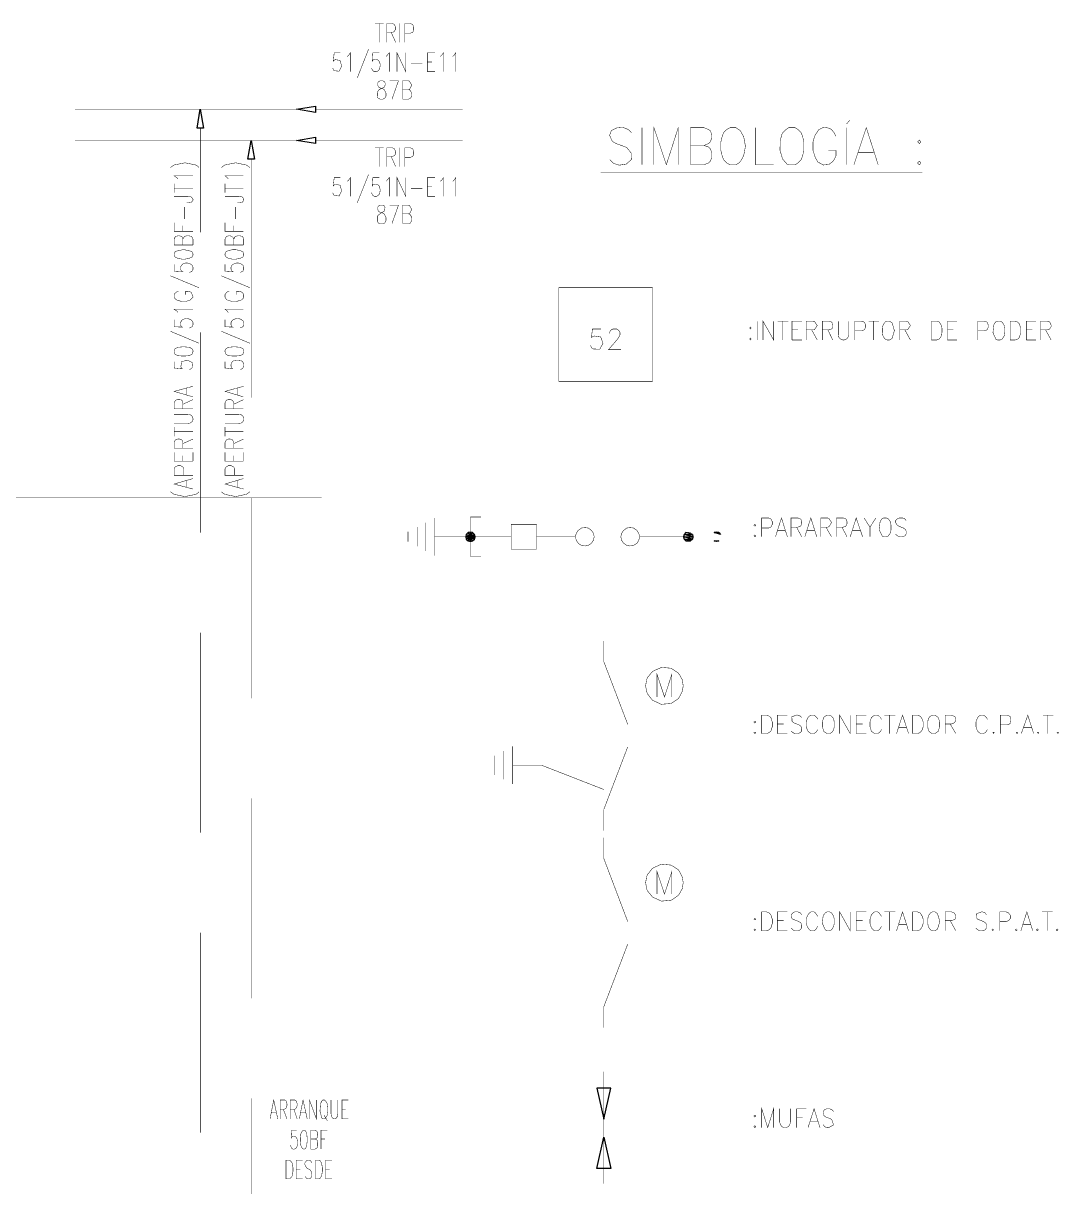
# Model space of a CAD drawing. Header units: millimetres. Extents: x -1355 to 3509, y -1443 to -567.
# Drawn here: x 3398.1 to 3499.8, y -891.5 to -777.2 of the extents above; entities that cross this region are included whole.
import ezdxf

# ---------------------------------------------------------------- set-up
doc = ezdxf.new("R2010")
doc.units = ezdxf.units.MM

msp = doc.modelspace()

# ---------------------------------------------------------------- linework, layer by layer
at = {"color": 0, "const_width": 0.045}
for points in [[(3432.66, -777.22), (3433.52, -777.22)], [(3433.07, -777.22), (3433.07, -779.07)], [(3433.83, -779.07), (3433.83, -777.22), (3434.38, -777.22), (3434.55, -777.31), (3434.69, -777.58), (3434.69, -777.76), (3434.55, -778.03), (3434.38, -778.08), (3433.83, -778.08)], [(3434.24, -778.08), (3434.69, -779.07)], [(3435.09, -777.22), (3435.09, -779.07)], [(3435.59, -779.07), (3435.59, -777.22), (3436.13, -777.22), (3436.35, -777.31), (3436.4, -777.4), (3436.45, -777.58), (3436.45, -777.85), (3436.4, -778.03), (3436.35, -778.08), (3436.13, -778.17), (3435.59, -778.17)], [(3429.24, -780.1), (3428.65, -780.1), (3428.56, -780.92), (3428.65, -780.83), (3428.76, -780.77), (3429.23, -780.85), (3429.38, -781.41), (3429.14, -781.91), (3428.66, -781.86), (3428.56, -781.77), (3428.52, -781.59)], [(3429.91, -780.46), (3430.05, -780.37), (3430.23, -780.1), (3430.23, -781.95)], [(3432.03, -779.74), (3430.91, -782.58)], [(3433.07, -780.1), (3432.44, -780.1), (3432.39, -780.92), (3432.44, -780.83), (3432.62, -780.73), (3432.8, -780.73), (3432.98, -780.83), (3433.11, -781), (3433.16, -781.23), (3433.16, -781.41), (3433.11, -781.68), (3432.98, -781.86), (3432.8, -781.95), (3432.62, -781.95), (3432.44, -781.86), (3432.3, -781.59)], [(3433.74, -780.46), (3433.83, -780.37), (3434.06, -780.1), (3434.06, -781.95)], [(3434.82, -781.95), (3434.82, -780.1), (3435.68, -781.95), (3435.68, -780.1)], [(3437.8, -781.95), (3437.8, -780.1), (3438.56, -780.1)], [(3439.06, -780.46), (3439.19, -780.37), (3439.38, -780.1), (3439.38, -781.95)], [(3440.28, -780.46), (3440.41, -780.37), (3440.59, -780.1), (3440.59, -781.95)], [(3436.18, -781.19), (3437.3, -781.19)], [(3437.8, -781), (3438.25, -781)], [(3437.8, -781.95), (3438.56, -781.95)], [(3434.33, -784.65), (3434.96, -782.85), (3434.1, -782.85)], [(3435.36, -784.65), (3435.36, -782.85), (3435.95, -782.85), (3436.05, -782.89), (3436.27, -783.28), (3436.05, -783.68), (3435.95, -783.71), (3435.36, -783.71)], [(3435.95, -783.71), (3436.13, -783.8), (3436.27, -784.07), (3436.27, -784.34), (3436.18, -784.52), (3436.13, -784.56), (3435.95, -784.65), (3435.36, -784.65)], [(3403.2, -785.64), (3424.96, -785.64)], [(3426.81, -785.64), (3441.27, -785.64)], [(3478.97, -787.09), (3479.29, -786.73)], [(3415.5, -787.49), (3415.5, -797.72)], [(3457.84, -787.94), (3457.53, -787.63), (3457.08, -787.45), (3456.91, -787.43), (3456.39, -787.48), (3455.87, -787.74), (3455.7, -788.2), (3455.92, -788.71), (3456.04, -788.84), (3456.35, -789.02), (3457.26, -789.34), (3457.43, -789.45), (3457.82, -789.96), (3457.83, -790.58), (3457.36, -791.02), (3456.7, -791.13), (3456.49, -791.1), (3456.04, -790.92), (3455.72, -790.6)], [(3458.88, -787.45), (3458.88, -791.1)], [(3460.05, -791.1), (3460.05, -787.45), (3461.27, -791.1), (3462.44, -787.45), (3462.44, -791.1)], [(3463.65, -791.1), (3463.65, -787.45), (3464.96, -787.45), (3465.41, -787.63), (3465.59, -787.76), (3465.73, -788.12), (3465.73, -788.48), (3465.59, -788.84), (3465.41, -789.02), (3464.96, -789.2), (3463.65, -789.2)], [(3470.05, -787.45), (3470.05, -791.1), (3471.81, -791.1)], [(3477.93, -788.3), (3477.75, -787.94), (3477.48, -787.63), (3477.33, -787.53), (3476.79, -787.39), (3476.26, -787.64), (3475.89, -788.18), (3475.71, -788.68), (3475.68, -788.84), (3475.68, -789.7), (3475.86, -790.24), (3475.89, -790.4), (3476.17, -790.83), (3476.68, -791.12), (3477.25, -791.06), (3477.66, -790.74), (3477.75, -790.6), (3477.93, -790.24), (3477.93, -789.7), (3477.17, -789.7)], [(3478.97, -787.45), (3478.97, -791.1)], [(3479.69, -791.1), (3480.91, -787.45), (3482.08, -791.1)], [(3403.2, -788.71), (3424.96, -788.71)], [(3426.81, -788.71), (3441.27, -788.71)], [(3432.66, -789.43), (3433.52, -789.43)], [(3433.07, -789.43), (3433.07, -791.27)], [(3433.83, -791.27), (3433.83, -789.43), (3434.38, -789.43), (3434.55, -789.52), (3434.69, -789.79), (3434.69, -789.97), (3434.6, -790.15), (3434.55, -790.2), (3434.38, -790.28), (3433.83, -790.28)], [(3435.09, -789.43), (3435.09, -791.27)], [(3435.59, -791.27), (3435.59, -789.43), (3436.13, -789.43), (3436.35, -789.52), (3436.4, -789.61), (3436.45, -789.79), (3436.45, -790.06), (3436.4, -790.2), (3436.35, -790.28), (3436.13, -790.37), (3435.59, -790.37)], [(3464.96, -789.2), (3465.41, -789.34), (3465.59, -789.52), (3465.73, -789.88), (3465.73, -790.42), (3465.59, -790.74), (3465.41, -790.92), (3464.96, -791.1), (3463.65, -791.1)], [(3420.5, -790.56), (3420.5, -813.98)], [(3434.24, -790.28), (3434.69, -791.27)], [(3480.14, -789.88), (3481.63, -789.88)], [(3412.57, -791.37), (3412.75, -791.23), (3412.92, -791.12), (3413.99, -790.9), (3415.06, -791.12), (3415.23, -791.23), (3415.37, -791.37)], [(3417.57, -791.37), (3417.75, -791.23), (3417.91, -791.12), (3418.97, -790.9), (3420.02, -791.12), (3420.18, -791.23), (3420.37, -791.37)], [(3413.29, -792.49), (3413.2, -792.36), (3412.93, -792.18), (3414.78, -792.18)], [(3412.93, -793.84), (3412.93, -792.94)], [(3418.25, -792.49), (3418.16, -792.36), (3417.93, -792.18), (3419.73, -792.18)], [(3417.93, -793.84), (3417.93, -792.94)], [(3429.24, -792.36), (3428.65, -792.36), (3428.56, -793.17), (3428.65, -793.08), (3428.76, -793.02), (3429.23, -793.1), (3429.38, -793.66), (3429.14, -794.16), (3428.66, -794.11), (3428.56, -794.02), (3428.52, -793.84)], [(3429.91, -792.72), (3430.05, -792.63), (3430.23, -792.36), (3430.23, -794.2)], [(3432.03, -792.04), (3430.91, -794.84)], [(3433.07, -792.36), (3432.44, -792.36), (3432.39, -793.17), (3432.44, -793.08), (3432.62, -792.99), (3432.8, -792.99), (3432.98, -793.08), (3433.11, -793.26), (3433.16, -793.53), (3433.16, -793.66), (3433.11, -793.93), (3432.98, -794.11), (3432.8, -794.2), (3432.62, -794.2), (3432.44, -794.11), (3432.3, -793.84)], [(3433.74, -792.72), (3433.83, -792.63), (3434.06, -792.36), (3434.06, -794.2)], [(3434.82, -794.2), (3434.82, -792.36), (3435.68, -794.2), (3435.68, -792.36)], [(3437.8, -794.2), (3437.8, -792.36), (3438.56, -792.36)], [(3439.06, -792.72), (3439.19, -792.63), (3439.38, -792.36), (3439.38, -794.2)], [(3440.28, -792.72), (3440.41, -792.63), (3440.59, -792.36), (3440.59, -794.2)], [(3454.82, -791.86), (3486.4, -791.86)], [(3412.93, -793.39), (3414.78, -793.39)], [(3417.93, -793.39), (3419.73, -793.39)], [(3436.18, -793.44), (3437.3, -793.44)], [(3437.8, -793.26), (3438.25, -793.26)], [(3412.93, -794.2), (3414.33, -794.2), (3414.6, -794.25), (3414.69, -794.34), (3414.78, -794.47), (3414.78, -794.56), (3414.69, -794.7), (3414.6, -794.79), (3414.33, -794.84), (3414.15, -794.84)], [(3413.97, -796.41), (3413.97, -795.24)], [(3417.93, -794.2), (3419.33, -794.2), (3419.6, -794.25), (3419.69, -794.34), (3419.73, -794.47), (3419.73, -794.56), (3419.69, -794.7), (3419.6, -794.79), (3419.33, -794.84), (3419.15, -794.84)], [(3418.97, -796.41), (3418.97, -795.24)], [(3434.33, -796.86), (3434.96, -795.06), (3434.1, -795.06)], [(3435.36, -796.86), (3435.36, -795.06), (3435.95, -795.06), (3436.05, -795.1), (3436.27, -795.49), (3436.05, -795.88), (3435.95, -795.91), (3435.36, -795.91)], [(3437.8, -794.2), (3438.56, -794.2)], [(3435.95, -795.91), (3436.13, -796), (3436.27, -796.28), (3436.27, -796.55), (3436.13, -796.82), (3435.95, -796.86), (3435.36, -796.86)], [(3414.78, -797.63), (3412.93, -797.63), (3412.93, -796.77)], [(3413.79, -797.63), (3413.79, -797.09)], [(3419.73, -797.63), (3417.93, -797.63), (3417.93, -796.77)], [(3418.79, -797.63), (3418.79, -797.09)], [(3414.78, -798.98), (3412.93, -798.98), (3412.93, -798.39), (3413.02, -798.21), (3413.11, -798.12), (3413.29, -798.08), (3413.47, -798.08), (3413.65, -798.12), (3413.74, -798.21), (3413.79, -798.39), (3413.79, -798.98)], [(3413.79, -798.39), (3413.88, -798.21), (3413.97, -798.12), (3414.15, -798.08), (3414.42, -798.08), (3414.6, -798.12), (3414.69, -798.21), (3414.78, -798.39), (3414.78, -798.98)], [(3419.73, -798.98), (3417.93, -798.98), (3417.93, -798.39), (3418.02, -798.21), (3418.11, -798.12), (3418.25, -798.08), (3418.43, -798.08), (3418.61, -798.12), (3418.7, -798.21), (3418.79, -798.39), (3418.79, -798.98)], [(3418.79, -798.39), (3418.88, -798.21), (3418.97, -798.12), (3419.15, -798.08), (3419.42, -798.08), (3419.6, -798.12), (3419.69, -798.21), (3419.73, -798.39), (3419.73, -798.98)], [(3412.93, -800.87), (3412.93, -801.54), (3413.74, -801.59), (3413.65, -801.54), (3413.56, -801.37), (3413.56, -801.14), (3413.65, -800.96), (3413.79, -800.83), (3414.06, -800.74), (3414.24, -800.74), (3414.51, -800.83), (3414.69, -800.96), (3414.78, -801.14), (3414.78, -801.37), (3414.69, -801.54), (3414.42, -801.68)], [(3417.93, -800.87), (3417.93, -801.54), (3418.7, -801.59), (3418.61, -801.54), (3418.52, -801.37), (3418.52, -801.14), (3418.61, -800.96), (3418.79, -800.83), (3419.06, -800.74), (3419.24, -800.74), (3419.51, -800.83), (3419.69, -800.96), (3419.73, -801.14), (3419.73, -801.37), (3419.69, -801.54), (3419.42, -801.68)], [(3412.57, -802), (3415.37, -803.17)], [(3417.57, -802), (3420.37, -803.17)], [(3413.38, -803.53), (3413.2, -803.57), (3413.02, -803.71), (3412.93, -803.84), (3412.93, -804.11), (3413.02, -804.25), (3413.2, -804.38), (3413.38, -804.43), (3413.65, -804.52), (3414.06, -804.52), (3414.33, -804.43), (3414.45, -804.42), (3414.79, -804.08), (3414.61, -803.63), (3414.51, -803.57), (3414.33, -803.53), (3414.06, -803.53), (3414.06, -803.84)], [(3418.34, -803.53), (3418.16, -803.57), (3418.02, -803.71), (3417.93, -803.84), (3417.93, -804.11), (3418.02, -804.25), (3418.16, -804.38), (3418.34, -804.43), (3418.61, -804.52), (3419.06, -804.52), (3419.33, -804.43), (3419.51, -804.38), (3419.69, -804.25), (3419.73, -804.11), (3419.73, -803.84), (3419.69, -803.71), (3419.51, -803.57), (3419.33, -803.53), (3419.06, -803.53), (3419.06, -803.84)], [(3413.29, -805.6), (3413.2, -805.47), (3412.93, -805.28), (3414.78, -805.28)], [(3418.25, -805.6), (3418.16, -805.47), (3417.93, -805.28), (3419.73, -805.28)], [(3412.93, -806.32), (3412.93, -807), (3413.74, -807.04), (3413.65, -807), (3413.56, -806.82), (3413.56, -806.59), (3413.65, -806.41), (3413.79, -806.28), (3414.06, -806.19), (3414.24, -806.19), (3414.51, -806.28), (3414.69, -806.41), (3414.78, -806.59), (3414.78, -806.82), (3414.69, -807), (3414.6, -807.04), (3414.42, -807.13)], [(3417.93, -806.32), (3417.93, -807), (3418.7, -807.04), (3418.61, -807), (3418.52, -806.82), (3418.52, -806.59), (3418.61, -806.41), (3418.79, -806.28), (3419.06, -806.19), (3419.24, -806.19), (3419.51, -806.28), (3419.69, -806.41), (3419.74, -806.59), (3419.74, -806.82), (3419.69, -807), (3419.6, -807.04), (3419.42, -807.13)], [(3470.19, -806.46), (3470.19, -808.3)], [(3470.77, -808.3), (3470.77, -806.46), (3471.81, -808.3), (3471.81, -806.46)], [(3472.22, -806.46), (3473.25, -806.46)], [(3472.71, -806.46), (3472.71, -808.3)], [(3473.61, -808.3), (3473.61, -806.46), (3474.6, -806.46)], [(3475.01, -808.3), (3475.01, -806.46), (3475.69, -806.46), (3475.81, -806.48), (3476.1, -806.88), (3475.81, -807.29), (3475.69, -807.31), (3475.01, -807.31)], [(3476.59, -808.3), (3476.59, -806.46), (3477.26, -806.46), (3477.49, -806.54), (3477.58, -806.64), (3477.62, -806.82), (3477.62, -807), (3477.58, -807.13), (3477.49, -807.22), (3477.26, -807.31), (3476.59, -807.31)], [(3478.16, -806.46), (3478.16, -807.76), (3478.21, -808.03), (3478.39, -808.21), (3478.61, -808.3), (3478.75, -808.3), (3478.97, -808.21), (3479.11, -808.03), (3479.2, -807.76), (3479.2, -806.46)], [(3479.78, -808.3), (3479.78, -806.46), (3480.46, -806.46), (3480.69, -806.54), (3480.77, -806.64), (3480.82, -806.82), (3480.82, -807.04), (3480.77, -807.22), (3480.69, -807.31), (3480.46, -807.4), (3479.78, -807.4)], [(3481.14, -806.46), (3482.17, -806.46)], [(3481.63, -806.46), (3481.63, -808.3)], [(3484.2, -808.3), (3484.2, -806.46), (3484.87, -806.46), (3484.99, -806.5), (3485.24, -806.88), (3484.99, -807.27), (3484.87, -807.31), (3484.2, -807.31)], [(3488.88, -808.3), (3488.88, -806.46), (3489.83, -806.46)], [(3491.86, -808.3), (3491.86, -806.46), (3492.53, -806.46), (3492.76, -806.54), (3492.89, -806.82), (3492.89, -807.04), (3492.76, -807.31), (3492.53, -807.4), (3491.86, -807.4)], [(3496.63, -808.3), (3496.63, -806.46), (3497.58, -806.46)], [(3498.03, -808.3), (3498.03, -806.46), (3498.7, -806.46), (3498.93, -806.54), (3499.06, -806.82), (3499.06, -807), (3498.97, -807.13), (3498.93, -807.22), (3498.7, -807.31), (3498.03, -807.31)], [(3412.57, -807.45), (3415.37, -808.62)], [(3415.5, -807.54), (3415.5, -827.22)], [(3417.57, -807.45), (3420.37, -808.62)], [(3454.87, -807.22), (3454.01, -807.22), (3453.92, -808.08), (3454.01, -807.99), (3454.18, -807.91), (3454.83, -808.01), (3455.05, -808.64), (3454.73, -809.21), (3454.07, -809.18), (3453.92, -809.07), (3453.83, -808.84)], [(3455.68, -807.67), (3455.68, -807.58), (3455.77, -807.4), (3455.86, -807.31), (3456.04, -807.22), (3456.4, -807.22), (3456.54, -807.31), (3456.63, -807.4), (3456.72, -807.58), (3456.72, -807.81), (3456.63, -807.99), (3456.45, -808.26), (3455.59, -809.25), (3456.81, -809.25)], [(3473.61, -807.31), (3474.2, -807.31)], [(3475.55, -807.31), (3476.09, -808.3)], [(3477.13, -807.31), (3477.62, -808.3)], [(3484.7, -807.31), (3485.24, -808.3)], [(3488.88, -807.31), (3489.47, -807.31)], [(3496.63, -807.31), (3497.22, -807.31)], [(3498.52, -807.31), (3499.06, -808.3)], [(3473.61, -808.3), (3474.6, -808.3)], [(3488.88, -808.3), (3489.83, -808.3)], [(3496.63, -808.3), (3497.58, -808.3)], [(3412.93, -810.42), (3412.93, -811.05), (3413.74, -811.14), (3413.65, -811.05), (3413.59, -810.93), (3413.67, -810.43), (3414.23, -810.28), (3414.74, -810.53), (3414.69, -811.04), (3414.6, -811.14), (3414.42, -811.19)], [(3417.93, -810.42), (3417.93, -811.05), (3418.7, -811.14), (3418.61, -811.05), (3418.52, -810.87), (3418.52, -810.69), (3418.61, -810.47), (3418.79, -810.33), (3419.06, -810.28), (3419.24, -810.28), (3419.51, -810.33), (3419.69, -810.47), (3419.74, -810.69), (3419.74, -810.87), (3419.69, -811.05), (3419.6, -811.14), (3419.42, -811.19)], [(3414.78, -813.89), (3412.93, -813.35), (3414.78, -812.85)], [(3414.15, -813.71), (3414.15, -813.03)], [(3419.74, -813.89), (3417.93, -813.35), (3419.74, -812.85)], [(3419.15, -813.71), (3419.15, -813.03)], [(3414.78, -815.06), (3412.93, -815.06), (3412.93, -814.47), (3413.02, -814.29), (3413.11, -814.2), (3413.29, -814.16), (3413.47, -814.16), (3413.65, -814.2), (3413.74, -814.29), (3413.79, -814.47), (3413.79, -815.06)], [(3413.79, -814.61), (3414.78, -814.16)], [(3419.74, -815.06), (3417.93, -815.06), (3417.93, -814.47), (3418.02, -814.29), (3418.11, -814.2), (3418.25, -814.16), (3418.43, -814.16), (3418.61, -814.2), (3418.7, -814.29), (3418.79, -814.47), (3418.79, -815.06)], [(3418.79, -814.61), (3419.74, -814.16)], [(3412.93, -816.5), (3414.24, -816.5), (3414.51, -816.46), (3414.69, -816.32), (3414.78, -816.14), (3414.78, -816.01), (3414.69, -815.78), (3414.51, -815.64), (3414.24, -815.6), (3412.93, -815.6)], [(3417.93, -816.5), (3419.24, -816.5), (3419.51, -816.46), (3419.69, -816.32), (3419.74, -816.14), (3419.74, -816.01), (3419.69, -815.78), (3419.51, -815.64), (3419.24, -815.6), (3417.93, -815.6)], [(3412.93, -817.76), (3412.93, -816.86)], [(3417.93, -817.76), (3417.93, -816.86)], [(3412.93, -817.31), (3414.78, -817.31)], [(3414.78, -818.93), (3412.93, -818.93), (3412.93, -818.35), (3413.02, -818.17), (3413.11, -818.08), (3413.29, -818.03), (3413.47, -818.03), (3413.65, -818.08), (3413.74, -818.17), (3413.79, -818.35), (3413.79, -818.93)], [(3413.79, -818.48), (3414.78, -818.03)], [(3417.93, -817.31), (3419.74, -817.31)], [(3419.74, -818.93), (3417.93, -818.93), (3417.93, -818.35), (3418.02, -818.17), (3418.11, -818.08), (3418.25, -818.03), (3418.43, -818.03), (3418.61, -818.08), (3418.7, -818.17), (3418.79, -818.35), (3418.79, -818.93)], [(3418.79, -818.48), (3419.74, -818.03)], [(3414.78, -820.2), (3412.93, -820.2), (3412.93, -819.34)], [(3413.79, -820.2), (3413.79, -819.65)], [(3414.78, -820.2), (3414.78, -819.34)], [(3419.74, -820.2), (3417.93, -820.2), (3417.93, -819.34)], [(3418.79, -820.2), (3418.79, -819.65)], [(3419.74, -820.2), (3419.74, -819.34)], [(3414.78, -821.59), (3412.93, -821.59), (3412.93, -820.96), (3413.02, -820.78), (3413.29, -820.64), (3413.56, -820.64), (3413.74, -820.74), (3413.79, -820.78), (3413.88, -820.96), (3413.88, -821.59)], [(3419.74, -821.59), (3417.93, -821.59), (3417.93, -820.96), (3418.02, -820.78), (3418.11, -820.74), (3418.25, -820.64), (3418.52, -820.64), (3418.7, -820.74), (3418.79, -820.78), (3418.88, -820.96), (3418.88, -821.59)], [(3414.78, -822.94), (3412.93, -822.45), (3414.78, -821.91)], [(3414.15, -822.76), (3414.15, -822.09)], [(3419.74, -822.94), (3417.93, -822.45), (3419.74, -821.91)], [(3419.15, -822.76), (3419.15, -822.09)], [(3427.43, -823.8), (2747.07, -823.8)], [(3412.57, -823.21), (3412.75, -823.35), (3412.92, -823.46), (3413.99, -823.68), (3415.06, -823.46), (3415.23, -823.35), (3415.37, -823.21)], [(3417.57, -823.21), (3417.75, -823.35), (3417.91, -823.46), (3418.97, -823.68), (3420.02, -823.46), (3420.18, -823.35), (3420.37, -823.21)], [(3420.5, -823.8), (3420.5, -843.48)], [(3438.51, -825.78), (3438.51, -829.47)], [(3442.03, -825.69), (3443.06, -825.69)], [(3442.03, -829.56), (3442.03, -825.69)], [(3470.64, -827.63), (3470.64, -825.78), (3471.32, -825.78), (3471.54, -825.87), (3471.68, -826.14), (3471.68, -826.41), (3471.54, -826.68), (3471.32, -826.77), (3470.64, -826.77)], [(3471.99, -827.63), (3472.58, -825.78), (3473.16, -827.63)], [(3473.52, -827.63), (3473.52, -825.78), (3474.2, -825.78), (3474.43, -825.87), (3474.51, -825.96), (3474.56, -826.14), (3474.56, -826.32), (3474.51, -826.5), (3474.43, -826.59), (3474.2, -826.68), (3473.52, -826.68)], [(3474.87, -827.63), (3475.46, -825.78), (3476.05, -827.63)], [(3476.45, -827.63), (3476.45, -825.78), (3477.13, -825.78), (3477.24, -825.82), (3477.5, -826.23), (3477.24, -826.64), (3477.13, -826.68), (3476.45, -826.68)], [(3477.98, -827.63), (3477.98, -825.78), (3478.66, -825.78), (3478.88, -825.87), (3478.97, -825.96), (3479.02, -826.14), (3479.02, -826.32), (3478.97, -826.5), (3478.88, -826.59), (3478.66, -826.68), (3477.98, -826.68)], [(3479.33, -827.63), (3479.92, -825.78), (3480.55, -827.63)], [(3480.69, -825.78), (3481.27, -826.68), (3481.27, -827.63)], [(3481.86, -825.78), (3481.27, -826.68)], [(3484.83, -826.05), (3484.7, -825.87), (3484.47, -825.78), (3484.15, -825.78), (3483.97, -825.87), (3483.79, -826.05), (3483.79, -826.23), (3483.88, -826.41), (3483.97, -826.5), (3484.11, -826.59), (3484.56, -826.77), (3484.7, -826.86), (3484.78, -826.95), (3484.83, -827.09), (3484.83, -827.36), (3484.7, -827.54), (3484.47, -827.63), (3484.15, -827.63), (3483.97, -827.54), (3483.79, -827.36)], [(3435.9, -827.13), (3435.9, -828.12)], [(3436.8, -826.68), (3436.8, -828.57)], [(3437.66, -826.23), (3437.66, -829.02)], [(3472.17, -827), (3472.94, -827)], [(3474.07, -826.68), (3474.56, -827.63)], [(3475.1, -827), (3475.82, -827)], [(3476.95, -826.68), (3477.49, -827.63)], [(3478.52, -826.68), (3479.02, -827.63)], [(3479.56, -827), (3480.33, -827)], [(3446.04, -827.63), (3438.51, -827.63)], [(3452.34, -827.63), (3448.51, -827.63)], [(3463.42, -827.63), (3458.65, -827.63)], [(3442.03, -829.56), (3443.06, -829.56)], [(3415.5, -837.04), (3415.5, -856.68)], [(3455.14, -839.92), (3455.14, -837.85)], [(3455.14, -839.92), (3457.48, -846.05)], [(3460.36, -843.35), (3460.36, -841.14), (3461.09, -843.35), (3461.81, -841.14), (3461.81, -843.35)], [(3472.17, -846.95), (3472.17, -845.15), (3473.16, -845.15)], [(3474.56, -845.38), (3474.43, -845.24), (3474.2, -845.15), (3474.09, -845.13), (3473.6, -845.3), (3473.62, -845.75), (3473.7, -845.82), (3473.84, -845.92), (3474.29, -846.1), (3474.43, -846.18), (3474.51, -846.28), (3474.56, -846.45), (3474.56, -846.73), (3474.43, -846.86), (3474.2, -846.95), (3473.88, -846.95), (3473.7, -846.86), (3473.52, -846.73)], [(3476.13, -845.55), (3476.05, -845.38), (3475.91, -845.24), (3475.77, -845.15), (3475.46, -845.15), (3475.33, -845.24), (3475.19, -845.38), (3475.1, -845.55), (3475.01, -845.82), (3475.01, -846.28), (3475.1, -846.55), (3475.19, -846.73), (3475.33, -846.86), (3475.46, -846.95), (3475.77, -846.95), (3475.91, -846.86), (3476.05, -846.73), (3476.13, -846.55)], [(3478.3, -846.95), (3478.3, -845.15), (3479.33, -846.95), (3479.33, -845.15)], [(3479.92, -846.95), (3479.92, -845.15), (3480.91, -845.15)], [(3482.4, -845.55), (3482.31, -845.38), (3482.17, -845.24), (3482.04, -845.15), (3481.72, -845.15), (3481.59, -845.24), (3481.41, -845.38), (3481.36, -845.55), (3481.27, -845.82), (3481.27, -846.28), (3481.36, -846.55), (3481.41, -846.73), (3481.59, -846.86), (3481.72, -846.95), (3482.04, -846.95), (3482.17, -846.86), (3482.31, -846.73), (3482.4, -846.55)], [(3482.67, -845.15), (3483.75, -845.15)], [(3483.21, -845.15), (3483.21, -846.95)], [(3483.88, -846.95), (3484.47, -845.15), (3485.06, -846.95)], [(3488.66, -846.95), (3488.66, -845.15), (3489.29, -845.15), (3489.51, -845.24), (3489.61, -845.28), (3489.7, -845.46), (3489.7, -845.64), (3489.61, -845.82), (3489.51, -845.92), (3489.29, -846.01), (3488.66, -846.01)], [(3492.8, -845.55), (3492.71, -845.38), (3492.58, -845.24), (3492.44, -845.15), (3492.13, -845.15), (3491.99, -845.24), (3491.86, -845.38), (3491.77, -845.55), (3491.68, -845.82), (3491.68, -846.28), (3491.77, -846.55), (3491.86, -846.73), (3491.99, -846.86), (3492.13, -846.95), (3492.44, -846.95), (3492.58, -846.86), (3492.71, -846.73), (3492.8, -846.55)], [(3494.07, -846.95), (3494.07, -845.15), (3494.74, -845.15), (3494.97, -845.24), (3495.06, -845.28), (3495.1, -845.46), (3495.1, -845.74), (3495.06, -845.92), (3494.97, -846.01), (3494.74, -846.09), (3494.07, -846.09)], [(3496.14, -846.95), (3496.77, -845.15), (3497.35, -846.95)], [(3498.25, -845.15), (3499.29, -845.15)], [(3498.75, -845.15), (3498.75, -846.95)], [(3472.17, -846.01), (3472.8, -846.01)], [(3479.92, -846.01), (3480.55, -846.01)], [(3484.11, -846.37), (3484.83, -846.37)], [(3489.15, -846.01), (3489.7, -846.95)], [(3496.36, -846.37), (3497.13, -846.37)], [(3472.17, -846.95), (3473.16, -846.95)], [(3479.92, -846.95), (3480.91, -846.95)], [(3445.32, -851.46), (3445.32, -848.66)], [(3446.18, -851.91), (3446.18, -848.21)], [(3455.14, -854.38), (3457.48, -848.26)], [(3444.42, -851.01), (3444.42, -849.11)], [(3449.01, -850.06), (3446.18, -850.06)], [(3449.01, -850.06), (3455.14, -852.45)], [(3420.5, -853.3), (3420.5, -872.94)], [(3455.14, -854.38), (3455.14, -856.5)], [(3455.14, -859.25), (3455.14, -857.18)], [(3455.14, -859.25), (3457.48, -865.42)], [(3460.36, -862.72), (3460.36, -860.51), (3461.09, -862.72), (3461.81, -860.51), (3461.81, -862.72)], [(3472.17, -866.32), (3472.17, -864.47), (3473.16, -864.47)], [(3474.56, -864.75), (3474.43, -864.56), (3474.2, -864.47), (3473.88, -864.47), (3473.7, -864.56), (3473.53, -864.75), (3473.53, -864.92), (3473.61, -865.1), (3473.7, -865.19), (3473.84, -865.24), (3474.29, -865.42), (3474.43, -865.51), (3474.51, -865.6), (3474.56, -865.78), (3474.56, -866.05), (3474.43, -866.23), (3474.2, -866.32), (3473.88, -866.32), (3473.7, -866.23), (3473.53, -866.05)], [(3476.13, -864.92), (3476.05, -864.75), (3475.91, -864.56), (3475.78, -864.47), (3475.46, -864.47), (3475.33, -864.56), (3475.19, -864.75), (3475.1, -864.92), (3475.01, -865.19), (3475.01, -865.6), (3475.1, -865.87), (3475.19, -866.05), (3475.33, -866.23), (3475.46, -866.32), (3475.78, -866.32), (3475.91, -866.23), (3476.05, -866.05), (3476.13, -865.87)], [(3478.3, -866.32), (3478.3, -864.47), (3479.33, -866.32), (3479.33, -864.47)], [(3479.92, -866.32), (3479.92, -864.47), (3480.91, -864.47)], [(3482.4, -864.92), (3482.31, -864.75), (3482.17, -864.56), (3482.04, -864.47), (3481.72, -864.47), (3481.59, -864.56), (3481.41, -864.75), (3481.36, -864.92), (3481.27, -865.19), (3481.27, -865.6), (3481.36, -865.87), (3481.41, -866.05), (3481.59, -866.23), (3481.72, -866.32), (3482.04, -866.32), (3482.17, -866.23), (3482.31, -866.05), (3482.4, -865.87)], [(3482.67, -864.47), (3483.75, -864.47)], [(3483.21, -864.47), (3483.21, -866.32)], [(3483.88, -866.32), (3484.47, -864.47), (3485.06, -866.32)], [(3488.66, -866.32), (3488.66, -864.47), (3489.29, -864.47), (3489.51, -864.56), (3489.61, -864.65), (3489.7, -864.83), (3489.7, -865.02), (3489.61, -865.19), (3489.51, -865.24), (3489.29, -865.33), (3488.66, -865.33)], [(3492.71, -864.75), (3492.58, -864.56), (3492.35, -864.47), (3492.24, -864.46), (3491.75, -864.65), (3491.77, -865.12), (3491.86, -865.19), (3491.99, -865.24), (3492.44, -865.42), (3492.58, -865.51), (3492.67, -865.6), (3492.71, -865.78), (3492.71, -866.05), (3492.58, -866.23), (3492.35, -866.32), (3492.08, -866.32), (3491.86, -866.23), (3491.68, -866.05)], [(3494.02, -866.32), (3494.02, -864.47), (3494.65, -864.47), (3494.87, -864.56), (3494.97, -864.65), (3495.06, -864.83), (3495.06, -865.1), (3494.97, -865.24), (3494.87, -865.33), (3494.65, -865.42), (3494.02, -865.42)], [(3496.09, -866.32), (3496.68, -864.47), (3497.26, -866.32)], [(3498.16, -864.47), (3499.2, -864.47)], [(3498.7, -864.47), (3498.7, -866.32)], [(3472.17, -865.33), (3472.8, -865.33)], [(3479.92, -865.33), (3480.55, -865.33)], [(3484.11, -865.69), (3484.83, -865.69)], [(3489.15, -865.33), (3489.7, -866.32)], [(3496.32, -865.69), (3497.04, -865.69)], [(3415.5, -866.5), (3415.5, -886.14)], [(3472.17, -866.32), (3473.16, -866.32)], [(3479.92, -866.32), (3480.91, -866.32)], [(3455.14, -873.75), (3457.48, -867.63)], [(3455.14, -873.75), (3455.14, -875.83)], [(3455.14, -880.15), (3455.14, -891.14)], [(3420.5, -882.76), (3420.5, -906.19)], [(3422.35, -884.79), (3422.71, -882.94), (3423.11, -884.79)], [(3423.34, -884.79), (3423.34, -882.94), (3423.79, -882.94), (3423.92, -883.03), (3423.97, -883.12), (3424.01, -883.3), (3424.01, -883.48), (3423.97, -883.66), (3423.92, -883.75), (3423.79, -883.84), (3423.34, -883.84)], [(3424.33, -884.79), (3424.33, -882.94), (3424.78, -882.94), (3424.91, -883.03), (3424.96, -883.12), (3425.01, -883.3), (3425.01, -883.48), (3424.96, -883.66), (3424.91, -883.75), (3424.78, -883.84), (3424.33, -883.84)], [(3425.23, -884.79), (3425.59, -882.94), (3426, -884.79)], [(3426.22, -884.79), (3426.22, -882.94), (3426.9, -884.79), (3426.9, -882.94)], [(3428.34, -882.94), (3428.34, -884.29), (3428.38, -884.52), (3428.47, -884.7), (3428.65, -884.79), (3428.74, -884.79), (3428.88, -884.7), (3428.97, -884.52), (3429.01, -884.29), (3429.01, -882.94)], [(3429.42, -884.79), (3429.42, -882.94), (3430.05, -882.94)], [(3422.48, -884.2), (3422.93, -884.2)], [(3423.65, -883.84), (3424.01, -884.79)], [(3424.69, -883.84), (3425.01, -884.79)], [(3425.37, -884.2), (3425.86, -884.2)], [(3429.42, -883.84), (3429.78, -883.84)], [(3470.64, -885.65), (3470.64, -883.8), (3471.23, -885.65), (3471.81, -883.8), (3471.81, -885.65)], [(3472.4, -883.8), (3472.4, -885.1), (3472.49, -885.37), (3472.62, -885.56), (3472.85, -885.65), (3473.03, -885.65), (3473.25, -885.56), (3473.39, -885.37), (3473.48, -885.1), (3473.48, -883.8)], [(3474.07, -885.65), (3474.07, -883.8), (3475.01, -883.8)], [(3475.19, -885.65), (3475.78, -883.8), (3476.36, -885.65)], [(3477.71, -884.07), (3477.53, -883.89), (3477.31, -883.8), (3477.04, -883.8), (3476.81, -883.89), (3476.68, -884.07), (3476.68, -884.25), (3476.72, -884.43), (3476.81, -884.52), (3476.95, -884.61), (3477.4, -884.79), (3477.52, -884.86), (3477.7, -885.39), (3477.19, -885.66), (3477.04, -885.65), (3476.81, -885.56), (3476.68, -885.37)], [(3427.66, -884.43), (3427.98, -884.97)], [(3429.42, -884.79), (3430.05, -884.79)], [(3474.07, -884.7), (3474.65, -884.7)], [(3475.42, -885.06), (3476.13, -885.06)], [(3424.96, -885.91), (3424.46, -885.91), (3424.42, -886.68), (3424.46, -886.59), (3424.6, -886.5), (3424.74, -886.5), (3424.91, -886.59), (3425.01, -886.77), (3425.05, -887.04), (3425.05, -887.22), (3425.01, -887.49), (3424.91, -887.67), (3424.74, -887.76), (3424.6, -887.76), (3424.46, -887.67), (3424.42, -887.58), (3424.37, -887.4)], [(3426.35, -887.76), (3426.35, -885.91), (3426.76, -885.91), (3426.94, -886), (3426.99, -886.09), (3427.03, -886.27), (3427.03, -886.41), (3426.99, -886.59), (3426.94, -886.68), (3426.76, -886.77), (3426.35, -886.77)], [(3427.35, -887.76), (3427.35, -885.91), (3427.98, -885.91)], [(3426.76, -886.77), (3426.94, -886.86), (3426.99, -886.95), (3427.03, -887.13), (3427.03, -887.4), (3426.99, -887.58), (3426.94, -887.67), (3426.76, -887.76), (3426.35, -887.76)], [(3427.35, -886.77), (3427.75, -886.77)], [(3424.91, -890.69), (3424.91, -888.84), (3425.55, -888.84)], [(3426.45, -889.11), (3426.35, -888.93), (3426.22, -888.84), (3426.04, -888.84), (3425.91, -888.93), (3425.77, -889.11), (3425.77, -889.29), (3425.91, -889.56), (3426, -889.65), (3426.27, -889.79), (3426.35, -889.88), (3426.4, -889.97), (3426.45, -890.15), (3426.45, -890.42), (3426.35, -890.6), (3426.22, -890.69), (3426.04, -890.69), (3425.91, -890.6), (3425.77, -890.42)], [(3427.8, -890.69), (3427.8, -888.84), (3428.43, -888.84)], [(3424.91, -889.74), (3425.32, -889.74)], [(3427.8, -889.74), (3428.2, -889.74)], [(3424.91, -890.69), (3425.55, -890.69)], [(3427.8, -890.69), (3428.43, -890.69)]]:
    msp.add_lwpolyline(points, dxfattribs=at)
for points in [[(3433.16, -782.85), (3432.98, -782.94), (3432.93, -783.08), (3432.93, -783.26), (3432.98, -783.44), (3433.11, -783.53), (3433.38, -783.62), (3433.56, -783.71), (3433.74, -784.07), (3433.74, -784.34), (3433.65, -784.52), (3433.61, -784.56), (3433.43, -784.65), (3433.16, -784.65), (3432.98, -784.56), (3432.93, -784.52), (3432.89, -784.34), (3432.89, -784.07), (3432.93, -783.89), (3433.07, -783.71), (3433.25, -783.62), (3433.47, -783.53), (3433.61, -783.44), (3433.65, -783.26), (3433.65, -783.08), (3433.61, -782.94), (3433.43, -782.85), (3433.16, -782.85)], [(3467.53, -787.45), (3467.21, -787.63), (3466.9, -787.94), (3466.76, -788.3), (3466.63, -788.84), (3466.63, -789.7), (3466.76, -790.24), (3466.9, -790.6), (3467.21, -790.92), (3467.53, -791.1), (3468.11, -791.1), (3468.38, -790.92), (3468.54, -790.79), (3468.87, -790.2), (3469.04, -789.27), (3468.87, -788.34), (3468.54, -787.76), (3468.38, -787.63), (3468.11, -787.45), (3467.53, -787.45)], [(3473.29, -787.45), (3473.02, -787.63), (3472.71, -787.94), (3472.61, -788.13), (3472.46, -788.74), (3472.43, -789.67), (3472.69, -790.53), (3473.11, -791.02), (3473.29, -791.1), (3473.92, -791.1), (3474.19, -790.92), (3474.51, -790.6), (3474.65, -790.24), (3474.78, -789.7), (3474.78, -788.84), (3474.65, -788.3), (3474.51, -787.94), (3474.19, -787.63), (3473.92, -787.45), (3473.29, -787.45)], [(3486.13, -788.66), (3485.95, -788.84), (3486.13, -789.02), (3486.27, -788.84), (3486.13, -788.66)], [(3486.13, -790.74), (3485.95, -790.92), (3486.13, -791.1), (3486.27, -790.92), (3486.13, -790.74)], [(3433.16, -795.06), (3432.98, -795.15), (3432.93, -795.28), (3432.93, -795.46), (3432.98, -795.64), (3433.11, -795.74), (3433.38, -795.83), (3433.56, -795.91), (3433.74, -796.28), (3433.74, -796.55), (3433.61, -796.82), (3433.43, -796.86), (3433.16, -796.86), (3432.98, -796.82), (3432.92, -796.66), (3432.92, -796.1), (3433.24, -795.84), (3433.59, -795.64), (3433.64, -795.26), (3433.61, -795.15), (3433.43, -795.06), (3433.16, -795.06)], [(3412.93, -799.97), (3413.02, -800.15), (3413.29, -800.28), (3413.74, -800.37), (3413.97, -800.37), (3414.42, -800.28), (3414.69, -800.15), (3414.78, -799.97), (3414.78, -799.84), (3414.69, -799.65), (3414.57, -799.58), (3413.86, -799.42), (3413.13, -799.58), (3413.02, -799.65), (3412.93, -799.84), (3412.93, -799.97)], [(3417.93, -799.97), (3418.02, -800.15), (3418.25, -800.28), (3418.7, -800.37), (3418.97, -800.37), (3419.42, -800.28), (3419.69, -800.15), (3419.73, -799.97), (3419.73, -799.84), (3419.69, -799.65), (3419.42, -799.52), (3418.97, -799.43), (3418.7, -799.43), (3418.25, -799.52), (3418.02, -799.65), (3417.93, -799.84), (3417.93, -799.97)], [(3450.72, -803.17), (3450.72, -812.36), (3459.91, -812.36), (3459.91, -803.17), (3450.72, -803.17)], [(3482.94, -806.46), (3482.76, -806.54), (3482.62, -806.73), (3482.53, -806.91), (3482.49, -807.13), (3482.49, -807.58), (3482.53, -807.85), (3482.62, -808.03), (3482.76, -808.21), (3482.94, -808.3), (3483.21, -808.3), (3483.34, -808.21), (3483.45, -808.13), (3483.67, -807.38), (3483.45, -806.63), (3483.34, -806.54), (3483.21, -806.46), (3482.94, -806.46)], [(3487.31, -808.3), (3487.31, -806.46), (3487.85, -806.46), (3488.07, -806.54), (3488.21, -806.73), (3488.3, -806.91), (3488.34, -807.13), (3488.34, -807.58), (3488.3, -807.85), (3488.21, -808.03), (3488.07, -808.21), (3487.85, -808.3), (3487.31, -808.3)], [(3493.79, -806.46), (3493.61, -806.54), (3493.48, -806.73), (3493.43, -806.85), (3493.35, -807.6), (3493.65, -808.24), (3493.79, -808.3), (3494.07, -808.3), (3494.24, -808.21), (3494.38, -808.03), (3494.47, -807.85), (3494.51, -807.58), (3494.51, -807.13), (3494.47, -806.91), (3494.38, -806.73), (3494.24, -806.54), (3494.07, -806.46), (3493.79, -806.46)], [(3495.05, -808.3), (3495.05, -806.46), (3495.55, -806.46), (3495.78, -806.54), (3495.96, -806.73), (3496, -806.91), (3496.09, -807.13), (3496.09, -807.58), (3496, -807.85), (3495.96, -808.03), (3495.78, -808.21), (3495.55, -808.3), (3495.05, -808.3)], [(3469.51, -807.04), (3469.47, -807.13), (3469.51, -807.22), (3469.6, -807.13), (3469.51, -807.04)], [(3469.51, -808.12), (3469.47, -808.21), (3469.51, -808.3), (3469.6, -808.21), (3469.51, -808.12)], [(3412.93, -809.47), (3413.02, -809.7), (3413.29, -809.84), (3413.74, -809.88), (3413.97, -809.88), (3414.42, -809.84), (3414.69, -809.7), (3414.78, -809.47), (3414.78, -809.34), (3414.69, -809.16), (3414.42, -809.02), (3413.97, -808.98), (3413.74, -808.98), (3413.29, -809.02), (3413.02, -809.16), (3412.93, -809.34), (3412.93, -809.47)], [(3417.93, -809.47), (3418.02, -809.7), (3418.25, -809.84), (3418.7, -809.88), (3418.97, -809.88), (3419.42, -809.84), (3419.69, -809.7), (3419.74, -809.47), (3419.74, -809.34), (3419.69, -809.16), (3419.42, -809.02), (3418.97, -808.98), (3418.7, -808.98), (3418.25, -809.02), (3418.02, -809.16), (3417.93, -809.34), (3417.93, -809.47)], [(3482.62, -825.78), (3482.44, -825.87), (3482.31, -826.05), (3482.26, -826.18), (3482.17, -826.93), (3482.48, -827.56), (3482.62, -827.63), (3482.89, -827.63), (3483.07, -827.54), (3483.21, -827.36), (3483.3, -827.18), (3483.34, -826.95), (3483.34, -826.5), (3483.3, -826.23), (3483.21, -826.05), (3483.07, -825.87), (3482.89, -825.78), (3482.62, -825.78)], [(3446.04, -828.84), (3446.04, -826.41), (3448.51, -826.41), (3448.51, -828.84), (3446.04, -828.84)], [(3454.19, -827.63), (3454.1, -827.27), (3453.92, -827), (3453.6, -826.77), (3453.29, -826.73), (3452.93, -826.77), (3452.61, -827), (3452.43, -827.27), (3452.34, -827.63), (3452.43, -827.99), (3452.61, -828.26), (3452.93, -828.48), (3453.29, -828.53), (3453.6, -828.48), (3453.92, -828.26), (3454.1, -827.99), (3454.19, -827.63)], [(3458.65, -827.63), (3458.56, -827.27), (3458.38, -827), (3458.06, -826.77), (3457.7, -826.73), (3457.39, -826.77), (3457.07, -827), (3456.89, -827.27), (3456.8, -827.63), (3456.89, -827.99), (3457.07, -828.26), (3457.39, -828.48), (3457.7, -828.53), (3458.06, -828.48), (3458.38, -828.26), (3458.56, -827.99), (3458.65, -827.63)], [(3463.87, -827.63), (3463.83, -827.4), (3463.65, -827.22), (3463.42, -827.18), (3463.2, -827.22), (3463.02, -827.4), (3462.97, -827.63), (3463.02, -827.85), (3463.2, -828.03), (3463.42, -828.08), (3463.65, -828.03), (3463.83, -827.85), (3463.87, -827.63)], [(3469.97, -826.41), (3469.87, -826.5), (3469.97, -826.59), (3470.06, -826.5), (3469.97, -826.41)], [(3469.97, -827.45), (3469.87, -827.54), (3469.97, -827.63), (3470.06, -827.54), (3469.97, -827.45)], [(3462.93, -842.27), (3462.84, -841.68), (3462.57, -841.18), (3462.42, -840.99), (3461.75, -840.54), (3460.8, -840.45), (3459.93, -840.84), (3459.42, -841.45), (3459.33, -841.68), (3459.24, -842.27), (3459.33, -842.81), (3459.41, -843.04), (3459.9, -843.67), (3460.77, -844.08), (3461.74, -844), (3462.42, -843.55), (3462.57, -843.35), (3462.84, -842.81), (3462.93, -842.27)], [(3470.64, -846.95), (3470.64, -845.15), (3471.13, -845.15), (3471.36, -845.24), (3471.54, -845.38), (3471.59, -845.55), (3471.68, -845.82), (3471.68, -846.28), (3471.59, -846.55), (3471.54, -846.73), (3471.36, -846.86), (3471.13, -846.95), (3470.64, -846.95)], [(3477.04, -845.15), (3476.9, -845.24), (3476.72, -845.38), (3476.68, -845.55), (3476.59, -845.82), (3476.59, -846.28), (3476.68, -846.55), (3476.72, -846.73), (3476.9, -846.86), (3477.04, -846.95), (3477.31, -846.95), (3477.49, -846.86), (3477.62, -846.73), (3477.71, -846.55), (3477.76, -846.28), (3477.76, -845.82), (3477.71, -845.55), (3477.62, -845.38), (3477.49, -845.24), (3477.31, -845.15), (3477.04, -845.15)], [(3485.46, -846.95), (3485.46, -845.15), (3485.96, -845.15), (3486.18, -845.24), (3486.32, -845.38), (3486.41, -845.55), (3486.5, -845.82), (3486.5, -846.28), (3486.41, -846.55), (3486.32, -846.73), (3486.18, -846.86), (3485.96, -846.95), (3485.46, -846.95)], [(3487.4, -845.15), (3487.22, -845.24), (3487.08, -845.38), (3486.99, -845.55), (3486.95, -845.82), (3486.95, -846.28), (3486.99, -846.55), (3487.08, -846.73), (3487.22, -846.86), (3487.4, -846.95), (3487.67, -846.95), (3487.8, -846.86), (3487.98, -846.73), (3488.03, -846.55), (3488.12, -846.28), (3488.12, -845.82), (3488.03, -845.55), (3487.98, -845.38), (3487.8, -845.24), (3487.67, -845.15), (3487.4, -845.15)], [(3469.97, -845.74), (3469.87, -845.82), (3469.97, -845.92), (3470.06, -845.82), (3469.97, -845.74)], [(3469.97, -846.82), (3469.87, -846.86), (3469.97, -846.95), (3470.06, -846.86), (3469.97, -846.82)], [(3493.39, -846.82), (3493.34, -846.86), (3493.39, -846.95), (3493.48, -846.86), (3493.39, -846.82)], [(3495.73, -846.82), (3495.64, -846.86), (3495.73, -846.95), (3495.78, -846.86), (3495.73, -846.82)], [(3497.8, -846.82), (3497.71, -846.86), (3497.8, -846.95), (3497.85, -846.86), (3497.8, -846.82)], [(3499.74, -846.82), (3499.65, -846.86), (3499.74, -846.95), (3499.78, -846.86), (3499.74, -846.82)], [(3462.93, -861.59), (3462.84, -861.05), (3462.57, -860.51), (3462.42, -860.31), (3461.74, -859.87), (3460.77, -859.78), (3459.9, -860.19), (3459.41, -860.82), (3459.33, -861.05), (3459.24, -861.59), (3459.33, -862.18), (3459.42, -862.41), (3459.93, -863.02), (3460.8, -863.41), (3461.75, -863.32), (3462.42, -862.87), (3462.57, -862.67), (3462.84, -862.18), (3462.93, -861.59)], [(3470.64, -866.32), (3470.64, -864.47), (3471.13, -864.47), (3471.36, -864.56), (3471.54, -864.75), (3471.59, -864.92), (3471.68, -865.19), (3471.68, -865.6), (3471.59, -865.87), (3471.54, -866.05), (3471.36, -866.23), (3471.13, -866.32), (3470.64, -866.32)], [(3477.04, -864.47), (3476.9, -864.56), (3476.72, -864.75), (3476.67, -864.87), (3476.59, -865.61), (3476.9, -866.25), (3477.04, -866.32), (3477.31, -866.32), (3477.49, -866.23), (3477.62, -866.05), (3477.71, -865.87), (3477.76, -865.6), (3477.76, -865.19), (3477.71, -864.92), (3477.62, -864.75), (3477.49, -864.56), (3477.31, -864.47), (3477.04, -864.47)], [(3485.46, -866.32), (3485.46, -864.47), (3485.96, -864.47), (3486.18, -864.56), (3486.32, -864.75), (3486.41, -864.92), (3486.5, -865.19), (3486.5, -865.6), (3486.41, -865.87), (3486.32, -866.05), (3486.18, -866.23), (3485.96, -866.32), (3485.46, -866.32)], [(3487.4, -864.47), (3487.22, -864.56), (3487.08, -864.75), (3486.99, -864.92), (3486.95, -865.19), (3486.95, -865.6), (3486.99, -865.87), (3487.08, -866.05), (3487.22, -866.23), (3487.4, -866.32), (3487.67, -866.32), (3487.8, -866.23), (3487.91, -866.15), (3488.13, -865.4), (3487.91, -864.65), (3487.8, -864.56), (3487.67, -864.47), (3487.4, -864.47)], [(3469.97, -865.1), (3469.87, -865.19), (3469.97, -865.24), (3470.06, -865.19), (3469.97, -865.1)], [(3469.97, -866.14), (3469.87, -866.23), (3469.97, -866.32), (3470.06, -866.23), (3469.97, -866.14)], [(3493.34, -866.14), (3493.25, -866.23), (3493.34, -866.32), (3493.39, -866.23), (3493.34, -866.14)], [(3495.64, -866.14), (3495.55, -866.23), (3495.64, -866.32), (3495.73, -866.23), (3495.64, -866.14)], [(3497.71, -866.14), (3497.62, -866.23), (3497.71, -866.32), (3497.8, -866.23), (3497.71, -866.14)], [(3499.65, -866.14), (3499.56, -866.23), (3499.65, -866.32), (3499.74, -866.23), (3499.65, -866.14)], [(3455.14, -884.83), (3455.82, -881.77), (3454.46, -881.77), (3455.14, -884.83)], [(3427.53, -882.94), (3427.44, -883.03), (3427.35, -883.21), (3427.31, -883.31), (3427.25, -884.04), (3427.44, -884.72), (3427.53, -884.79), (3427.71, -884.79), (3427.8, -884.7), (3427.93, -884.52), (3427.98, -884.38), (3428.02, -884.11), (3428.02, -883.66), (3427.98, -883.39), (3427.93, -883.21), (3427.8, -883.03), (3427.71, -882.94), (3427.53, -882.94)], [(3469.97, -884.43), (3469.87, -884.52), (3469.97, -884.61), (3470.06, -884.52), (3469.97, -884.43)], [(3469.97, -885.46), (3469.87, -885.56), (3469.97, -885.65), (3470.06, -885.56), (3469.97, -885.46)], [(3425.64, -885.91), (3425.5, -886), (3425.37, -886.27), (3425.32, -886.68), (3425.32, -886.95), (3425.37, -887.4), (3425.5, -887.67), (3425.64, -887.76), (3425.72, -887.76), (3425.86, -887.67), (3425.95, -887.4), (3426, -886.95), (3426, -886.68), (3425.95, -886.27), (3425.86, -886), (3425.72, -885.91), (3425.64, -885.91)], [(3455.14, -886.59), (3455.82, -889.65), (3454.46, -889.65), (3455.14, -886.59)], [(3423.92, -890.69), (3423.92, -888.84), (3424.24, -888.84), (3424.37, -888.93), (3424.51, -889.11), (3424.55, -889.29), (3424.6, -889.56), (3424.6, -889.97), (3424.55, -890.24), (3424.51, -890.42), (3424.37, -890.6), (3424.24, -890.69), (3423.92, -890.69)], [(3426.81, -890.69), (3426.81, -888.84), (3427.12, -888.84), (3427.3, -888.93), (3427.39, -889.11), (3427.44, -889.29), (3427.48, -889.56), (3427.48, -889.97), (3427.44, -890.24), (3427.39, -890.42), (3427.3, -890.6), (3427.12, -890.69), (3426.81, -890.69)]]:
    msp.add_lwpolyline(points, close=True, dxfattribs=at)
at = {"color": 0}
for points in [[(3415.18, -787.49), (3415.5, -785.64), (3415.81, -787.49)], [(3426.81, -785.96), (3424.96, -785.64), (3426.81, -785.33)], [(3420.18, -790.56), (3420.5, -788.71), (3420.81, -790.56)], [(3426.81, -789.02), (3424.96, -788.71), (3426.81, -788.39)], [(3441.8, -827.22), (3441.62, -827.4), (3442.03, -827.63)], [(3442.03, -827.18), (3441.8, -827.22), (3442.03, -827.63)], [(3442.25, -827.22), (3442.03, -827.18), (3442.03, -827.63)], [(3442.43, -827.4), (3442.25, -827.22), (3442.03, -827.63)], [(3463.2, -827.22), (3463.02, -827.4), (3463.83, -827.4)], [(3466.2, -827.18), (3465.97, -827.22), (3466.42, -827.22)], [(3465.97, -827.22), (3466.42, -827.22), (3466.6, -827.4)], [(3441.62, -827.4), (3441.57, -827.63), (3442.03, -827.63)], [(3441.57, -827.63), (3441.62, -827.85), (3442.03, -827.63)], [(3441.62, -827.85), (3441.8, -828.03), (3442.03, -827.63)], [(3441.8, -828.03), (3442.03, -828.08), (3442.03, -827.63)], [(3442.48, -827.63), (3442.43, -827.4), (3442.03, -827.63)], [(3442.03, -828.08), (3442.25, -828.03), (3442.03, -827.63)], [(3442.25, -828.03), (3442.43, -827.85), (3442.03, -827.63)], [(3442.43, -827.85), (3442.48, -827.63), (3442.03, -827.63)], [(3463.02, -827.4), (3462.97, -827.63), (3463.87, -827.63)], [(3462.97, -827.63), (3463.02, -827.85), (3463.83, -827.85)], [(3462.97, -827.63), (3463.87, -827.63), (3463.83, -827.85)], [(3463.02, -827.4), (3463.83, -827.4), (3463.87, -827.63)], [(3463.02, -827.85), (3463.2, -828.03), (3463.65, -828.03)], [(3463.02, -827.85), (3463.83, -827.85), (3463.65, -828.03)], [(3465.97, -828.03), (3466.42, -828.03), (3466.2, -828.08)], [(3455.14, -884.83), (3455.82, -881.77), (3454.46, -881.77)], [(3455.14, -886.59), (3455.82, -889.65), (3454.46, -889.65)]]:
    msp.add_lwpolyline(points, close=True, dxfattribs=at)

doc.saveas('drawing.dxf')
